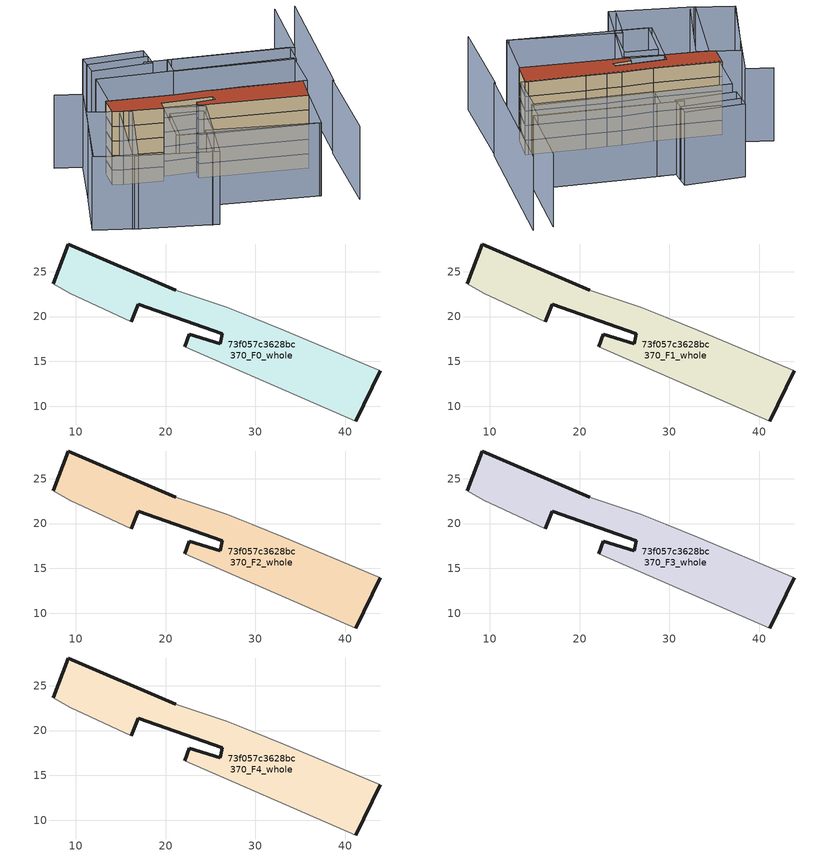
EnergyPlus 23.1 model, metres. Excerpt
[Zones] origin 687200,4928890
73f057c3628bc370_F0_whole
 floor ground (EU_floor_Construction): 43.25,14.25 43.93,13.96 41.19,8.37 22.13,16.65 22.65,18.03 26.09,17 26.32,18.07 16.96,21.37 16.17,19.45 9.32,22.6 7.47,23.66 9.14,28.08 21.14,22.93 26.81,21.02 29.59,19.9 33.17,18.46 z0
 wall outside (EU_wall_Construction): 41.19,8.37 43.93,13.96 / 21.14,22.93 9.14,28.08 7.47,23.66 / 16.17,19.45 16.96,21.37 26.32,18.07 26.09,17 22.65,18.03 22.13,16.65 z0:3
 wall adiabatic (EU_wall_Construction): 43.93,13.96 43.25,14.25 33.17,18.46 29.59,19.9 26.81,21.02 21.14,22.93 / 7.47,23.66 9.32,22.6 16.17,19.45 / 22.13,16.65 41.19,8.37 z0:3
73f057c3628bc370_F1_whole
 floor to 73f057c3628bc370_F0_whole (EU_floor_Construction): 43.25,14.25 43.93,13.96 41.19,8.37 22.13,16.65 22.65,18.03 26.09,17 26.32,18.07 16.96,21.37 16.17,19.45 9.32,22.6 7.47,23.66 9.14,28.08 21.14,22.93 26.81,21.02 29.59,19.9 33.17,18.46 z3
 wall outside (EU_wall_Construction): 41.19,8.37 43.93,13.96 / 21.14,22.93 9.14,28.08 7.47,23.66 / 16.17,19.45 16.96,21.37 26.32,18.07 26.09,17 22.65,18.03 22.13,16.65 z3:6
 wall adiabatic (EU_wall_Construction): 43.93,13.96 43.25,14.25 33.17,18.46 29.59,19.9 26.81,21.02 21.14,22.93 / 7.47,23.66 9.32,22.6 16.17,19.45 / 22.13,16.65 41.19,8.37 z3:6
73f057c3628bc370_F2_whole
 floor to 73f057c3628bc370_F1_whole (EU_floor_Construction): 43.25,14.25 43.93,13.96 41.19,8.37 22.13,16.65 22.65,18.03 26.09,17 26.32,18.07 16.96,21.37 16.17,19.45 9.32,22.6 7.47,23.66 9.14,28.08 21.14,22.93 26.81,21.02 29.59,19.9 33.17,18.46 z6
 wall outside (EU_wall_Construction): 41.19,8.37 43.93,13.96 / 21.14,22.93 9.14,28.08 7.47,23.66 / 16.17,19.45 16.96,21.37 26.32,18.07 26.09,17 22.65,18.03 22.13,16.65 z6:9
 wall adiabatic (EU_wall_Construction): 43.93,13.96 43.25,14.25 33.17,18.46 29.59,19.9 26.81,21.02 21.14,22.93 / 7.47,23.66 9.32,22.6 16.17,19.45 / 22.13,16.65 41.19,8.37 z6:9
73f057c3628bc370_F3_whole
 floor to 73f057c3628bc370_F2_whole (EU_floor_Construction): 43.25,14.25 43.93,13.96 41.19,8.37 22.13,16.65 22.65,18.03 26.09,17 26.32,18.07 16.96,21.37 16.17,19.45 9.32,22.6 7.47,23.66 9.14,28.08 21.14,22.93 26.81,21.02 29.59,19.9 33.17,18.46 z9
 wall outside (EU_wall_Construction): 41.19,8.37 43.93,13.96 / 21.14,22.93 9.14,28.08 7.47,23.66 / 16.17,19.45 16.96,21.37 26.32,18.07 26.09,17 22.65,18.03 22.13,16.65 z9:12
 wall adiabatic (EU_wall_Construction): 43.93,13.96 43.25,14.25 33.17,18.46 29.59,19.9 26.81,21.02 21.14,22.93 / 7.47,23.66 9.32,22.6 16.17,19.45 / 22.13,16.65 41.19,8.37 z9:12
73f057c3628bc370_F4_whole
 floor to 73f057c3628bc370_F3_whole (EU_floor_Construction): 43.25,14.25 43.93,13.96 41.19,8.37 22.13,16.65 22.65,18.03 26.09,17 26.32,18.07 16.96,21.37 16.17,19.45 9.32,22.6 7.47,23.66 9.14,28.08 21.14,22.93 26.81,21.02 29.59,19.9 33.17,18.46 z12
 wall outside (EU_wall_Construction): 41.19,8.37 43.93,13.96 / 21.14,22.93 9.14,28.08 7.47,23.66 / 16.17,19.45 16.96,21.37 26.32,18.07 26.09,17 22.65,18.03 22.13,16.65 z12:15
 wall adiabatic (EU_wall_Construction): 43.93,13.96 43.25,14.25 33.17,18.46 29.59,19.9 26.81,21.02 21.14,22.93 / 7.47,23.66 9.32,22.6 16.17,19.45 / 22.13,16.65 41.19,8.37 z12:15
 roof outside (EU_roof_Construction): 41.19,8.37 43.93,13.96 43.25,14.25 33.17,18.46 29.59,19.9 26.81,21.02 21.14,22.93 9.14,28.08 7.47,23.66 9.32,22.6 16.17,19.45 16.96,21.37 26.32,18.07 26.09,17 22.65,18.03 22.13,16.65 z15
shading: 41.1,-8.01 48.61,11.02 / 12.5,-1.13 16.9,7.34 / 16.9,7.34 36.08,-2.62 / 2.95,35.85 7.47,33.09 / 7.47,33.09 -6.63,10.05 / 48.68,10.87 61.5,41 / 57.69,42.09 51.12,26.54 / 51.12,26.54 24.71,37.71 / 36.19,-2.66 11.24,8.67 / 11.24,8.67 16.25,19.7 / 16.25,19.7 41.19,8.37 / 41.19,8.37 36.19,-2.66 / 13.8,-1.54 -0.53,6.13 / -0.53,6.13 8.73,23.43 / 8.73,23.43 23.06,15.76 / 23.06,15.76 13.8,-1.54 / 15.64,16.84 21.49,14.23 / 21.49,14.23 17.68,5.69 / 17.68,5.69 11.83,8.3 / 11.83,8.3 15.64,16.84 / -6.82,10.13 3.42,26.33 / 3.42,26.33 10.65,21.76 / 10.65,21.76 0.41,5.56 / 0.41,5.56 -6.82,10.13 / 28.78,35.98 50.37,27.11 / 50.37,27.11 48.43,22.37 / 48.43,22.37 26.83,31.25 / 26.83,31.25 28.78,35.98 / 13.17,36.85 48.38,23.05 / 48.38,23.05 44.7,13.66 / 44.7,13.66 9.49,27.46 / 9.49,27.46 13.17,36.85 / 25.87,36.56 14.57,40.13 / 14.57,40.13 15.46,42.94 / 15.46,42.94 26.76,39.37 / 26.76,39.37 25.87,36.56 / 26.71,39.35 15.48,42.94 / 15.48,42.94 16.26,45.37 / 16.26,45.37 27.49,41.78 / 27.49,41.78 26.71,39.35 z0:15
[Building]
EU S2 Campaign: North Axis=0; Terrain=City; Solar Distribution=FullExterior
[Site:Location]
Bologna: Latitude=44.5; Longitude=11.25; Time Zone=1; Elevation=37
[SizingPeriod:WeatherFileDays]
AnnualSizingPeriod: Begin Month=1; Begin Day of Month=1; End Month=12; End Day of Month=31; Day of Week for Start Day=Monday; Use Weather File Daylight Saving Period=No; Use Weather File Rain and Snow Indicators=No
[MATERIAL]
EU_InternalMass_Material: Roughness=MediumRough; Thickness=0.1; Conductivity=1; Density=1800; Specific Heat=900; Thermal Absorptance=0.9; Solar Absorptance=0.7; Visible Absorptance=0.7
[MATERIAL:NOMASS] Roughness=MediumRough; Thermal Absorptance=0.9; Solar Absorptance=0.7; Visible Absorptance=0.7
Name | Thermal Resistance
EU_wall_NoMass | 0.905828
EU_roof_NoMass | 0.37593
EU_floor_NoMass | 0.67114
[CONSTRUCTION]
EU_wall_Construction: EU_wall_NoMass
EU_roof_Construction: EU_roof_NoMass
EU_floor_Construction: EU_floor_NoMass
EU_InternalMass_Construction: EU_InternalMass_Material
[ZONE] Type=1; Multiplier=1; Ceiling Height=autocalculate; Floor Area=autocalculate; Part of Total Floor Area=Yes
Name | Volume
73f057c3628bc370_F0_whole | 571.811
73f057c3628bc370_F1_whole; 73f057c3628bc370_F2_whole; 73f057c3628bc370_F3_whole; 73f057c3628bc370_F4_whole | 571.808
[INTERNALMASS] Construction=EU_InternalMass_Construction; Surface Area=190.603
Name | Zone or ZoneList
73f057c3628bc370_F0_whole_EU_InternalMass | 73f057c3628bc370_F0_whole
73f057c3628bc370_F1_whole_EU_InternalMass | 73f057c3628bc370_F1_whole
73f057c3628bc370_F2_whole_EU_InternalMass | 73f057c3628bc370_F2_whole
73f057c3628bc370_F3_whole_EU_InternalMass | 73f057c3628bc370_F3_whole
73f057c3628bc370_F4_whole_EU_InternalMass | 73f057c3628bc370_F4_whole
[OTHEREQUIPMENT] Fuel Type=Electricity; Design Level Calculation Method=Watts/Area; Power per Zone Floor Area=1; Fraction Latent=0; Fraction Radiant=0; Fraction Lost=0; Carbon Dioxide Generation Rate=0; EndUse Subcategory=EU_Step8_InternalGains
Name | Zone or ZoneList or Space or SpaceList | Schedule
EU_Step8_InternalGain_73f057c3628bc370_F0_whole_f000 | 73f057c3628bc370_F0_whole | EU_Step8_GainSchedule_73f057c3628bc370_F0_whole_f000
EU_Step8_InternalGain_73f057c3628bc370_F1_whole_f000 | 73f057c3628bc370_F1_whole | EU_Step8_GainSchedule_73f057c3628bc370_F1_whole_f000
EU_Step8_InternalGain_73f057c3628bc370_F2_whole_f000 | 73f057c3628bc370_F2_whole | EU_Step8_GainSchedule_73f057c3628bc370_F2_whole_f000
EU_Step8_InternalGain_73f057c3628bc370_F3_whole_f000 | 73f057c3628bc370_F3_whole | EU_Step8_GainSchedule_73f057c3628bc370_F3_whole_f000
EU_Step8_InternalGain_73f057c3628bc370_F4_whole_f000 | 73f057c3628bc370_F4_whole | EU_Step8_GainSchedule_73f057c3628bc370_F4_whole_f000
[ZONEVENTILATION:DESIGNFLOWRATE] Schedule=EU_AlwaysOn; Design Flow Rate Calculation Method=AirChanges/Hour; Air Changes per Hour=0.73129; Ventilation Type=Natural; Fan Pressure Rise=0; Fan Total Efficiency=1; Constant Term Coefficient=1; Temperature Term Coefficient=0; Velocity Term Coefficient=0; Velocity Squared Term Coefficient=0; Minimum Indoor Temperature=-100; Maximum Indoor Temperature=100; Delta Temperature=-100; Minimum Outdoor Temperature=-100; Maximum Outdoor Temperature=100; Maximum Wind Speed=40
Name | Zone or ZoneList or Space or SpaceList
EU_ConstantAir_73f057c3628bc370_F0_whole | 73f057c3628bc370_F0_whole
EU_ConstantAir_73f057c3628bc370_F1_whole | 73f057c3628bc370_F1_whole
EU_ConstantAir_73f057c3628bc370_F2_whole | 73f057c3628bc370_F2_whole
EU_ConstantAir_73f057c3628bc370_F3_whole | 73f057c3628bc370_F3_whole
EU_ConstantAir_73f057c3628bc370_F4_whole | 73f057c3628bc370_F4_whole
[HVACTEMPLATE:THERMOSTAT] Constant Heating Setpoint=20; Constant Cooling Setpoint=50
EU_HeatOnly_73f057c3628bc370_F0_whole; EU_HeatOnly_73f057c3628bc370_F1_whole; EU_HeatOnly_73f057c3628bc370_F2_whole; EU_HeatOnly_73f057c3628bc370_F3_whole; EU_HeatOnly_73f057c3628bc370_F4_whole
[HVACTEMPLATE:ZONE:IDEALLOADSAIRSYSTEM] System Availability Schedule=EU_AlwaysOn; Maximum Heating Supply Air Temperature=50; Minimum Cooling Supply Air Temperature=13; Maximum Heating Supply Air Humidity Ratio=0.0156; Minimum Cooling Supply Air Humidity Ratio=0.0077; Heating Limit=NoLimit; Cooling Limit=NoLimit; Heating Availability Schedule=EU_AlwaysOn; Cooling Availability Schedule=EU_CoolingOff; Dehumidification Control Type=ConstantSensibleHeatRatio; Cooling Sensible Heat Ratio=0.7; Dehumidification Setpoint=60; Humidification Control Type=None; Humidification Setpoint=30; Outdoor Air Method=None; Outdoor Air Flow Rate per Person=0.00944; Outdoor Air Flow Rate per Zone Floor Area=0; Outdoor Air Flow Rate per Zone=0; Demand Controlled Ventilation Type=None; Outdoor Air Economizer Type=NoEconomizer; Heat Recovery Type=None; Sensible Heat Recovery Effectiveness=0.7; Latent Heat Recovery Effectiveness=0.65
Name | Template Thermostat
73f057c3628bc370_F0_whole | EU_HeatOnly_73f057c3628bc370_F0_whole
73f057c3628bc370_F1_whole | EU_HeatOnly_73f057c3628bc370_F1_whole
73f057c3628bc370_F2_whole | EU_HeatOnly_73f057c3628bc370_F2_whole
73f057c3628bc370_F3_whole | EU_HeatOnly_73f057c3628bc370_F3_whole
73f057c3628bc370_F4_whole | EU_HeatOnly_73f057c3628bc370_F4_whole
[SIZING:ZONE] Zone Cooling Design Supply Air Temperature Input Method=SupplyAirTemperature; Zone Cooling Design Supply Air Temperature=13; Zone Heating Design Supply Air Temperature Input Method=SupplyAirTemperature; Zone Heating Design Supply Air Temperature=50; Zone Cooling Design Supply Air Humidity Ratio=0.008; Zone Heating Design Supply Air Humidity Ratio=0.008; Cooling Design Air Flow Method=DesignDay; Cooling Design Air Flow Rate=0; Cooling Minimum Air Flow per Zone Floor Area=0.000762; Cooling Minimum Air Flow=0; Cooling Minimum Air Flow Fraction=0.2; Heating Design Air Flow Method=DesignDay; Heating Design Air Flow Rate=0; Heating Maximum Air Flow per Zone Floor Area=0.002032; Heating Maximum Air Flow=0.141576; Heating Maximum Air Flow Fraction=0.3; Account for Dedicated Outdoor Air System=No; Dedicated Outdoor Air System Control Strategy=NeutralSupplyAir; Dedicated Outdoor Air Low Setpoint Temperature for Design=autosize; Dedicated Outdoor Air High Setpoint Temperature for Design=autosize; Zone Load Sizing Method=Sensible Load Only No Latent Load; Zone Latent Cooling Design Supply Air Humidity Ratio Input Method=HumidityRatioDifference; Zone Cooling Design Supply Air Humidity Ratio Difference=0.005; Zone Latent Heating Design Supply Air Humidity Ratio Input Method=HumidityRatioDifference; Zone Humidification Design Supply Air Humidity Ratio Difference=0.005
73f057c3628bc370_F0_whole; 73f057c3628bc370_F1_whole; 73f057c3628bc370_F2_whole; 73f057c3628bc370_F3_whole; 73f057c3628bc370_F4_whole
[SCHEDULE:CONSTANT]
Name | Hourly Value
EU_AlwaysOn | 1
EU_CoolingOff | 0
[SCHEDULE:FILE] Column Number=1; Rows to Skip at Top=0; Number of Hours of Data=8760; Column Separator=Comma; Interpolate to Timestep=No; Minutes per Item=60; Adjust Schedule for Daylight Savings=Yes
Name | File
EU_Step8_GainSchedule_73f057c3628bc370_F0_whole_f000 | ../../schedules/73f057c3628bc370/73f057c3628bc370_F0_whole_f000_gain.csv
EU_Step8_GainSchedule_73f057c3628bc370_F1_whole_f000 | ../../schedules/73f057c3628bc370/73f057c3628bc370_F1_whole_f000_gain.csv
EU_Step8_GainSchedule_73f057c3628bc370_F2_whole_f000 | ../../schedules/73f057c3628bc370/73f057c3628bc370_F2_whole_f000_gain.csv
EU_Step8_GainSchedule_73f057c3628bc370_F3_whole_f000 | ../../schedules/73f057c3628bc370/73f057c3628bc370_F3_whole_f000_gain.csv
EU_Step8_GainSchedule_73f057c3628bc370_F4_whole_f000 | ../../schedules/73f057c3628bc370/73f057c3628bc370_F4_whole_f000_gain.csv
